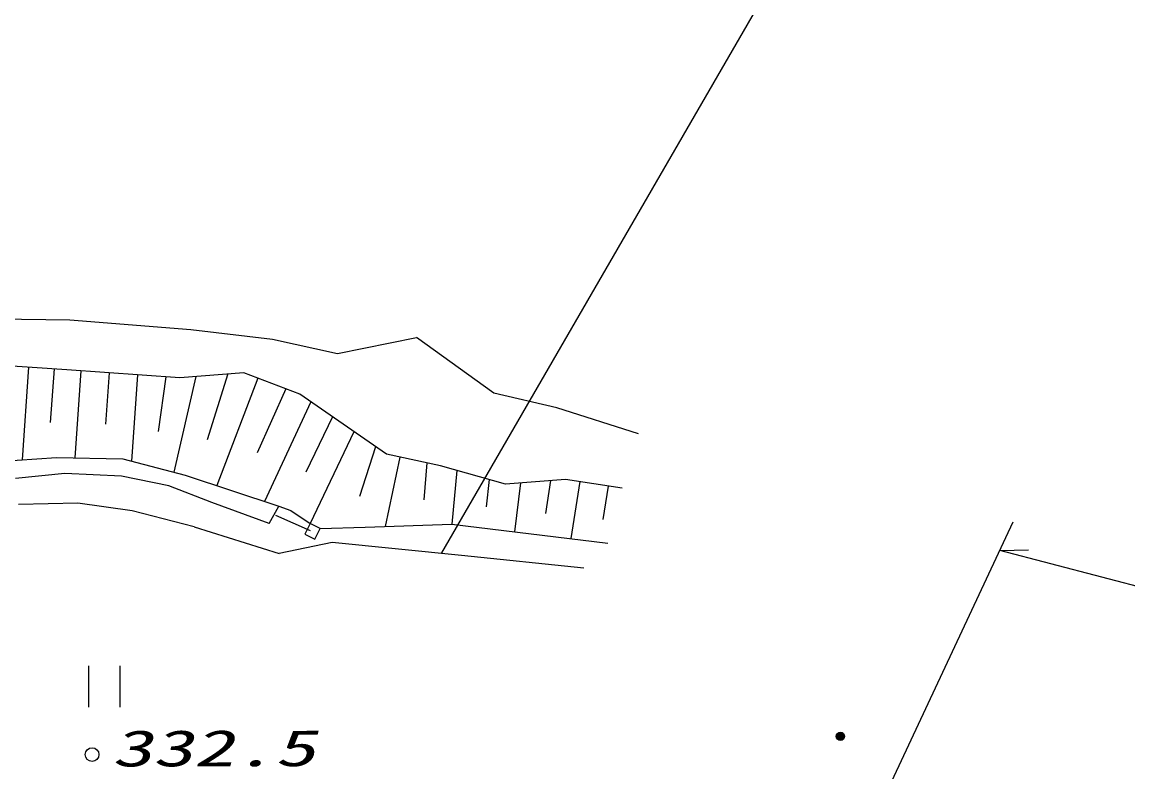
# Model space of a CAD drawing. Units: millimetres, scale not verified. Extents: x 40000 to 680000, y 20000 to 380000.
# Drawn here: x 313484 to 353640, y 290401 to 317623 of the extents above; entities that cross this region are included whole.
import ezdxf
from ezdxf.enums import TextEntityAlignment as Align

# ---------------------------------------------------------------- set-up
doc = ezdxf.new("R2010")
doc.units = ezdxf.units.MM
doc.header["$LTSCALE"] = 1000
doc.layers.add('M-BGD', color=7, linetype='Continuous', lineweight=25)
doc.styles.add('ＭＳ ゴシック', font='')
doc.styles.get('ＭＳ ゴシック').set_extended_font_data('MS Gothic')

# ---------------------------------------------------------------- blocks, each defined once
blk = doc.blocks.new('BUHIN163')
at = {"color": 7, "linetype": 'Continuous', "lineweight": 25}
for p, q in [((94, 940), (-931, -155)), ((-91, -942), (934, 153))]:
    blk.add_line(p, q, dxfattribs=at)
blk = doc.blocks.new('BUHIN300')
at = {"color": 7, "linetype": 'Continuous', "lineweight": 25}
blk.add_circle((0, 0), 249, dxfattribs=at)

msp = doc.modelspace()

# ---------------------------------------------------------------- linework, layer by layer
at = {"layer": 'M-BGD'}
for p, q in [((343501, 323925), (328719, 298359)), ((312135, 306860), (315219, 306810)), ((315219, 306810), (319612, 306461)), ((319612, 306461), (322582, 306114)), ((322582, 306114), (324932, 305590)), ((324932, 305590), (327803, 306169)), ((330618, 304157), (327803, 306169)), ((315104, 304997), (312334, 305189)), ((313719, 305093), (313487, 301729)), ((314642, 305029), (314508, 303089)), ((319216, 304711), (315104, 304997)), ((315618, 304962), (315398, 301803)), ((316646, 304890), (316516, 303025)), ((317674, 304819), (317456, 301684)), ((321533, 304893), (319216, 304711)), ((320954, 304848), (320205, 302456)), ((323573, 304113), (321533, 304893)), ((318702, 304747), (318430, 302760)), ((319795, 304757), (318996, 301285)), ((322043, 304698), (320553, 300798)), ((323063, 304308), (322024, 301979)), ((326712, 301932), (323573, 304113)), ((332898, 303614), (330618, 304157)), ((323965, 303841), (322289, 300222)), ((335867, 302680), (332898, 303614)), ((324750, 303295), (323782, 301278)), ((325535, 302750), (323947, 299420)), ((326320, 302204), (325739, 300394)), ((312533, 301661), (314738, 301818)), ((314738, 301818), (317140, 301766)), ((317140, 301766), (319406, 301178)), ((327203, 301828), (326669, 299311)), ((328674, 301516), (326712, 301932)), ((328184, 301620), (328069, 300277)), ((315037, 301230), (313242, 301052)), ((317087, 301142), (315037, 301230)), ((319406, 301178), (322807, 300050)), ((331042, 300848), (328674, 301516)), ((329266, 301349), (329093, 299397)), ((318807, 300792), (317087, 301142)), ((320378, 300184), (318807, 300792)), ((330450, 301015), (330340, 300020)), ((333219, 301021), (331042, 300848)), ((331586, 300891), (331362, 299121)), ((332675, 300978), (332493, 299784)), ((335277, 300697), (333219, 301021)), ((333733, 300940), (333408, 298872)), ((334762, 300778), (334570, 299559)), ((315506, 300152), (313357, 300108)), ((317485, 299884), (315506, 300152)), ((322457, 299425), (320378, 300184)), ((322457, 299425), (322807, 300050)), ((322807, 300050), (323247, 299895)), ((319731, 299295), (317485, 299884)), ((322685, 299719), (323940, 299167)), ((323247, 299895), (323947, 299420)), ((319731, 299295), (322818, 298332)), ((323947, 299420), (323753, 299036)), ((324313, 299236), (323947, 299420)), ((324119, 298852), (324313, 299236)), ((324313, 299236), (325943, 299285)), ((325943, 299285), (329093, 299397)), ((329093, 299397), (334756, 298708)), ((344635, 289157), (349479, 299479)), ((323753, 299036), (324119, 298852)), ((324738, 298735), (322818, 298332)), ((329434, 298252), (324738, 298735)), ((348993, 298443), (350034, 298467)), ((391810, 287186), (348993, 298443)), ((333877, 297795), (329434, 298252))]:
    msp.add_line(p, q, dxfattribs=at)
for radius in [150, 131, 112, 93.7, 75, 56.2, 37.5, 18.8]:
    msp.add_circle((343200, 291692), radius, dxfattribs=at)

# ---------------------------------------------------------------- block references
at = {"layer": 'M-BGD', "rotation": 223.10688}
for name, p in [('BUHIN163', (316475, 293505)), ('BUHIN300', (316025, 291028))]:
    msp.add_blockref(name, p, dxfattribs=at)

# ---------------------------------------------------------------- texts
at = {"layer": 'M-BGD', "style": 'ＭＳ ゴシック', "oblique": 15, "width": 1.65}
msp.add_text('332.5', height=1320, rotation=0.1, dxfattribs=at).set_placement((316741, 290201), align=Align.BOTTOM_LEFT)

doc.saveas('drawing.dxf')
